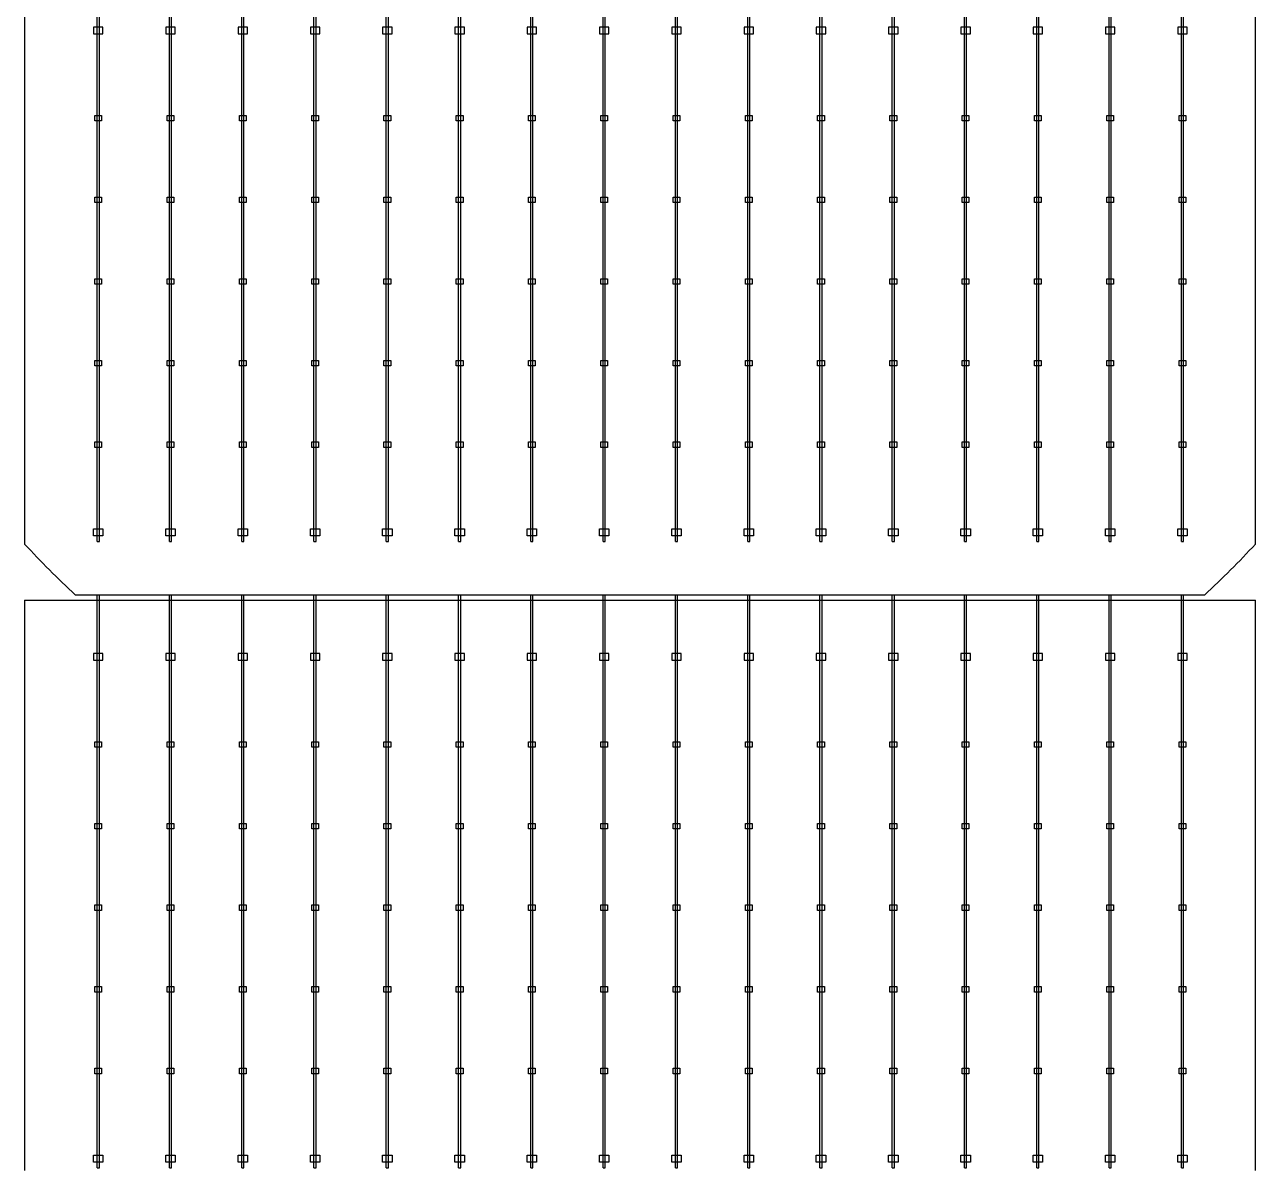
# Model space of a CAD drawing. Header units: millimetres. Extents: x 10297564 to 11610295, y -9287743 to -8409454.
# Drawn here: x 10395611 to 10398152, y -9083769 to -9081404 of the extents above; entities that cross this region are included whole.
import ezdxf

# ---------------------------------------------------------------- set-up
doc = ezdxf.new("R2010")
doc.units = ezdxf.units.MM
doc.header["$LTSCALE"] = 100

msp = doc.modelspace()

# ---------------------------------------------------------------- linework, layer by layer
for p, q in [((10395760.6, -9082470.8), (10395760.6, -9081287.9)), ((10395765.1, -9082470.8), (10395765.1, -9081287.9)), ((10395909.8, -9082470.8), (10395909.8, -9081287.9)), ((10395914.3, -9082470.8), (10395914.3, -9081287.9)), ((10396059.1, -9082470.8), (10396059.1, -9081287.9)), ((10396063.5, -9082470.8), (10396063.5, -9081287.9)), ((10396208.3, -9082470.8), (10396208.3, -9081287.9)), ((10396212.8, -9082470.8), (10396212.8, -9081287.9)), ((10396357.6, -9082470.8), (10396357.6, -9081287.9)), ((10396362, -9082470.8), (10396362, -9081287.9)), ((10396506.8, -9082470.8), (10396506.8, -9081287.9)), ((10396511.3, -9082470.8), (10396511.3, -9081287.9)), ((10396656.1, -9082470.8), (10396656.1, -9081287.9)), ((10396660.5, -9082470.8), (10396660.5, -9081287.9)), ((10396805.3, -9082470.8), (10396805.3, -9081287.9)), ((10396809.8, -9082470.8), (10396809.8, -9081287.9)), ((10396954.6, -9082470.8), (10396954.6, -9081287.9)), ((10396959, -9082470.8), (10396959, -9081287.9)), ((10397103.8, -9082470.8), (10397103.8, -9081287.9)), ((10397108.3, -9082470.8), (10397108.3, -9081287.9)), ((10397253.1, -9082470.8), (10397253.1, -9081287.9)), ((10397257.5, -9082470.8), (10397257.5, -9081287.9)), ((10397402.3, -9082470.8), (10397402.3, -9081287.9)), ((10397406.8, -9082470.8), (10397406.8, -9081287.9)), ((10397551.6, -9082470.8), (10397551.6, -9081287.9)), ((10397556, -9082470.8), (10397556, -9081287.9)), ((10397700.8, -9082470.8), (10397700.8, -9081287.9)), ((10397705.3, -9082470.8), (10397705.3, -9081287.9)), ((10397850.1, -9082470.8), (10397850.1, -9081287.9)), ((10397854.5, -9082470.8), (10397854.5, -9081287.9)), ((10397999.3, -9082470.8), (10397999.3, -9081287.9)), ((10398003.8, -9082470.8), (10398003.8, -9081287.9)), ((10395610.8, -9082591.8), (10398152.2, -9082591.8)), ((10395760.6, -9083763.4), (10395760.6, -9082580.5)), ((10395765.1, -9083763.4), (10395765.1, -9082580.5)), ((10395909.8, -9083763.4), (10395909.8, -9082580.5)), ((10395914.3, -9083763.4), (10395914.3, -9082580.5)), ((10396059.1, -9083763.4), (10396059.1, -9082580.5)), ((10396063.5, -9083763.4), (10396063.5, -9082580.5)), ((10396208.3, -9083763.4), (10396208.3, -9082580.5)), ((10396212.8, -9083763.4), (10396212.8, -9082580.5)), ((10396357.6, -9083763.4), (10396357.6, -9082580.5)), ((10396362, -9083763.4), (10396362, -9082580.5)), ((10396506.8, -9083763.4), (10396506.8, -9082580.5)), ((10396511.3, -9083763.4), (10396511.3, -9082580.5)), ((10396656.1, -9083763.4), (10396656.1, -9082580.5)), ((10396660.5, -9083763.4), (10396660.5, -9082580.5)), ((10396805.3, -9083763.4), (10396805.3, -9082580.5)), ((10396809.8, -9083763.4), (10396809.8, -9082580.5)), ((10396954.6, -9083763.4), (10396954.6, -9082580.5)), ((10396959, -9083763.4), (10396959, -9082580.5)), ((10397103.8, -9083763.4), (10397103.8, -9082580.5)), ((10397108.3, -9083763.4), (10397108.3, -9082580.5)), ((10397253.1, -9083763.4), (10397253.1, -9082580.5)), ((10397257.5, -9083763.4), (10397257.5, -9082580.5)), ((10397402.3, -9083763.4), (10397402.3, -9082580.5)), ((10397406.8, -9083763.4), (10397406.8, -9082580.5)), ((10397551.6, -9083763.4), (10397551.6, -9082580.5)), ((10397556, -9083763.4), (10397556, -9082580.5)), ((10397700.8, -9083763.4), (10397700.8, -9082580.5)), ((10397705.3, -9083763.4), (10397705.3, -9082580.5)), ((10397850.1, -9083763.4), (10397850.1, -9082580.5)), ((10397854.5, -9083763.4), (10397854.5, -9082580.5)), ((10397999.3, -9083763.4), (10397999.3, -9082580.5)), ((10398003.8, -9083763.4), (10398003.8, -9082580.5))]:
    msp.add_line(p, q)
for points in [[(10395610.8, -9081299.1), (10395610.8, -9082475.9)], [(10398152.2, -9082475.9), (10398152.2, -9081299.1)], [(10395760.6, -9082470.8), (10395765.1, -9082470.8)], [(10395909.8, -9082470.8), (10395914.3, -9082470.8)], [(10396059.1, -9082470.8), (10396063.5, -9082470.8)], [(10396208.3, -9082470.8), (10396212.8, -9082470.8)], [(10396357.6, -9082470.8), (10396362, -9082470.8)], [(10396506.8, -9082470.8), (10396511.3, -9082470.8)], [(10396656.1, -9082470.8), (10396660.5, -9082470.8)], [(10396805.3, -9082470.8), (10396809.8, -9082470.8)], [(10396954.6, -9082470.8), (10396959, -9082470.8)], [(10397103.8, -9082470.8), (10397108.3, -9082470.8)], [(10397253.1, -9082470.8), (10397257.5, -9082470.8)], [(10397402.3, -9082470.8), (10397406.8, -9082470.8)], [(10397551.6, -9082470.8), (10397556, -9082470.8)], [(10397700.8, -9082470.8), (10397705.3, -9082470.8)], [(10397850.1, -9082470.8), (10397854.5, -9082470.8)], [(10397999.3, -9082470.8), (10398003.8, -9082470.8)], [(10395610.8, -9082591.8), (10395610.8, -9083768.6)], [(10395715.5, -9082580.6), (10398047.5, -9082580.6)], [(10398152.2, -9083768.6), (10398152.2, -9082591.8)], [(10395760.6, -9083763.4), (10395765.1, -9083763.4)], [(10395909.8, -9083763.4), (10395914.3, -9083763.4)], [(10396059.1, -9083763.4), (10396063.5, -9083763.4)], [(10396208.3, -9083763.4), (10396212.8, -9083763.4)], [(10396357.6, -9083763.4), (10396362, -9083763.4)], [(10396506.8, -9083763.4), (10396511.3, -9083763.4)], [(10396656.1, -9083763.4), (10396660.5, -9083763.4)], [(10396805.3, -9083763.4), (10396809.8, -9083763.4)], [(10396954.6, -9083763.4), (10396959, -9083763.4)], [(10397103.8, -9083763.4), (10397108.3, -9083763.4)], [(10397253.1, -9083763.4), (10397257.5, -9083763.4)], [(10397402.3, -9083763.4), (10397406.8, -9083763.4)], [(10397551.6, -9083763.4), (10397556, -9083763.4)], [(10397700.8, -9083763.4), (10397705.3, -9083763.4)], [(10397850.1, -9083763.4), (10397854.5, -9083763.4)], [(10397999.3, -9083763.4), (10398003.8, -9083763.4)]]:
    msp.add_lwpolyline(points)
for points in [[(10395772.6, -9081422.8), (10395772.6, -9081408.9), (10395753.1, -9081408.9), (10395753.1, -9081422.8)], [(10395921.8, -9081422.8), (10395921.8, -9081408.9), (10395902.3, -9081408.9), (10395902.3, -9081422.8)], [(10396071.1, -9081422.8), (10396071.1, -9081408.9), (10396051.6, -9081408.9), (10396051.6, -9081422.8)], [(10396220.3, -9081422.8), (10396220.3, -9081408.9), (10396200.8, -9081408.9), (10396200.8, -9081422.8)], [(10396369.6, -9081422.8), (10396369.6, -9081408.9), (10396350, -9081408.9), (10396350, -9081422.8)], [(10396518.8, -9081422.8), (10396518.8, -9081408.9), (10396499.3, -9081408.9), (10396499.3, -9081422.8)], [(10396668.1, -9081422.8), (10396668.1, -9081408.9), (10396648.5, -9081408.9), (10396648.5, -9081422.8)], [(10396817.3, -9081422.8), (10396817.3, -9081408.9), (10396797.8, -9081408.9), (10396797.8, -9081422.8)], [(10396966.6, -9081422.8), (10396966.6, -9081408.9), (10396947, -9081408.9), (10396947, -9081422.8)], [(10397115.8, -9081422.8), (10397115.8, -9081408.9), (10397096.3, -9081408.9), (10397096.3, -9081422.8)], [(10397265.1, -9081422.8), (10397265.1, -9081408.9), (10397245.5, -9081408.9), (10397245.5, -9081422.8)], [(10397414.3, -9081422.8), (10397414.3, -9081408.9), (10397394.8, -9081408.9), (10397394.8, -9081422.8)], [(10397563.6, -9081422.8), (10397563.6, -9081408.9), (10397544, -9081408.9), (10397544, -9081422.8)], [(10397712.8, -9081422.8), (10397712.8, -9081408.9), (10397693.3, -9081408.9), (10397693.3, -9081422.8)], [(10397862.1, -9081422.8), (10397862.1, -9081408.9), (10397842.5, -9081408.9), (10397842.5, -9081422.8)], [(10398011.3, -9081422.8), (10398011.3, -9081408.9), (10397991.8, -9081408.9), (10397991.8, -9081422.8)], [(10395755.8, -9081591.2), (10395769.8, -9081591.2), (10395769.8, -9081602.3), (10395755.8, -9081602.3)], [(10395905.1, -9081591.2), (10395919, -9081591.2), (10395919, -9081602.3), (10395905.1, -9081602.3)], [(10396054.3, -9081591.2), (10396068.3, -9081591.2), (10396068.3, -9081602.3), (10396054.3, -9081602.3)], [(10396203.6, -9081591.2), (10396217.5, -9081591.2), (10396217.5, -9081602.3), (10396203.6, -9081602.3)], [(10396352.8, -9081591.2), (10396366.8, -9081591.2), (10396366.8, -9081602.3), (10396352.8, -9081602.3)], [(10396502.1, -9081591.2), (10396516, -9081591.2), (10396516, -9081602.3), (10396502.1, -9081602.3)], [(10396651.3, -9081591.2), (10396665.3, -9081591.2), (10396665.3, -9081602.3), (10396651.3, -9081602.3)], [(10396800.6, -9081591.2), (10396814.5, -9081591.2), (10396814.5, -9081602.3), (10396800.6, -9081602.3)], [(10396949.8, -9081591.2), (10396963.8, -9081591.2), (10396963.8, -9081602.3), (10396949.8, -9081602.3)], [(10397099.1, -9081591.2), (10397113, -9081591.2), (10397113, -9081602.3), (10397099.1, -9081602.3)], [(10397248.3, -9081591.2), (10397262.3, -9081591.2), (10397262.3, -9081602.3), (10397248.3, -9081602.3)], [(10397397.6, -9081591.2), (10397411.5, -9081591.2), (10397411.5, -9081602.3), (10397397.6, -9081602.3)], [(10397546.8, -9081591.2), (10397560.8, -9081591.2), (10397560.8, -9081602.3), (10397546.8, -9081602.3)], [(10397696.1, -9081591.2), (10397710, -9081591.2), (10397710, -9081602.3), (10397696.1, -9081602.3)], [(10397845.3, -9081591.2), (10397859.3, -9081591.2), (10397859.3, -9081602.3), (10397845.3, -9081602.3)], [(10397994.6, -9081591.2), (10398008.5, -9081591.2), (10398008.5, -9081602.3), (10397994.6, -9081602.3)], [(10395755.8, -9081759.7), (10395769.8, -9081759.7), (10395769.8, -9081770.8), (10395755.8, -9081770.8)], [(10395905.1, -9081759.7), (10395919, -9081759.7), (10395919, -9081770.8), (10395905.1, -9081770.8)], [(10396054.3, -9081759.7), (10396068.3, -9081759.7), (10396068.3, -9081770.8), (10396054.3, -9081770.8)], [(10396203.6, -9081759.7), (10396217.5, -9081759.7), (10396217.5, -9081770.8), (10396203.6, -9081770.8)], [(10396352.8, -9081759.7), (10396366.8, -9081759.7), (10396366.8, -9081770.8), (10396352.8, -9081770.8)], [(10396502.1, -9081759.7), (10396516, -9081759.7), (10396516, -9081770.8), (10396502.1, -9081770.8)], [(10396651.3, -9081759.7), (10396665.3, -9081759.7), (10396665.3, -9081770.8), (10396651.3, -9081770.8)], [(10396800.6, -9081759.7), (10396814.5, -9081759.7), (10396814.5, -9081770.8), (10396800.6, -9081770.8)], [(10396949.8, -9081759.7), (10396963.8, -9081759.7), (10396963.8, -9081770.8), (10396949.8, -9081770.8)], [(10397099.1, -9081759.7), (10397113, -9081759.7), (10397113, -9081770.8), (10397099.1, -9081770.8)], [(10397248.3, -9081759.7), (10397262.3, -9081759.7), (10397262.3, -9081770.8), (10397248.3, -9081770.8)], [(10397397.6, -9081759.7), (10397411.5, -9081759.7), (10397411.5, -9081770.8), (10397397.6, -9081770.8)], [(10397546.8, -9081759.7), (10397560.8, -9081759.7), (10397560.8, -9081770.8), (10397546.8, -9081770.8)], [(10397696.1, -9081759.7), (10397710, -9081759.7), (10397710, -9081770.8), (10397696.1, -9081770.8)], [(10397845.3, -9081759.7), (10397859.3, -9081759.7), (10397859.3, -9081770.8), (10397845.3, -9081770.8)], [(10397994.6, -9081759.7), (10398008.5, -9081759.7), (10398008.5, -9081770.8), (10397994.6, -9081770.8)], [(10395755.8, -9081928.2), (10395769.8, -9081928.2), (10395769.8, -9081939.3), (10395755.8, -9081939.3)], [(10395905.1, -9081928.2), (10395919, -9081928.2), (10395919, -9081939.3), (10395905.1, -9081939.3)], [(10396054.3, -9081928.2), (10396068.3, -9081928.2), (10396068.3, -9081939.3), (10396054.3, -9081939.3)], [(10396203.6, -9081928.2), (10396217.5, -9081928.2), (10396217.5, -9081939.3), (10396203.6, -9081939.3)], [(10396352.8, -9081928.2), (10396366.8, -9081928.2), (10396366.8, -9081939.3), (10396352.8, -9081939.3)], [(10396502.1, -9081928.2), (10396516, -9081928.2), (10396516, -9081939.3), (10396502.1, -9081939.3)], [(10396651.3, -9081928.2), (10396665.3, -9081928.2), (10396665.3, -9081939.3), (10396651.3, -9081939.3)], [(10396800.6, -9081928.2), (10396814.5, -9081928.2), (10396814.5, -9081939.3), (10396800.6, -9081939.3)], [(10396949.8, -9081928.2), (10396963.8, -9081928.2), (10396963.8, -9081939.3), (10396949.8, -9081939.3)], [(10397099.1, -9081928.2), (10397113, -9081928.2), (10397113, -9081939.3), (10397099.1, -9081939.3)], [(10397248.3, -9081928.2), (10397262.3, -9081928.2), (10397262.3, -9081939.3), (10397248.3, -9081939.3)], [(10397397.6, -9081928.2), (10397411.5, -9081928.2), (10397411.5, -9081939.3), (10397397.6, -9081939.3)], [(10397546.8, -9081928.2), (10397560.8, -9081928.2), (10397560.8, -9081939.3), (10397546.8, -9081939.3)], [(10397696.1, -9081928.2), (10397710, -9081928.2), (10397710, -9081939.3), (10397696.1, -9081939.3)], [(10397845.3, -9081928.2), (10397859.3, -9081928.2), (10397859.3, -9081939.3), (10397845.3, -9081939.3)], [(10397994.6, -9081928.2), (10398008.5, -9081928.2), (10398008.5, -9081939.3), (10397994.6, -9081939.3)], [(10395755.8, -9082096.7), (10395769.8, -9082096.7), (10395769.8, -9082107.8), (10395755.8, -9082107.8)], [(10395905.1, -9082096.7), (10395919, -9082096.7), (10395919, -9082107.8), (10395905.1, -9082107.8)], [(10396054.3, -9082096.7), (10396068.3, -9082096.7), (10396068.3, -9082107.8), (10396054.3, -9082107.8)], [(10396203.6, -9082096.7), (10396217.5, -9082096.7), (10396217.5, -9082107.8), (10396203.6, -9082107.8)], [(10396352.8, -9082096.7), (10396366.8, -9082096.7), (10396366.8, -9082107.8), (10396352.8, -9082107.8)], [(10396502.1, -9082096.7), (10396516, -9082096.7), (10396516, -9082107.8), (10396502.1, -9082107.8)], [(10396651.3, -9082096.7), (10396665.3, -9082096.7), (10396665.3, -9082107.8), (10396651.3, -9082107.8)], [(10396800.6, -9082096.7), (10396814.5, -9082096.7), (10396814.5, -9082107.8), (10396800.6, -9082107.8)], [(10396949.8, -9082096.7), (10396963.8, -9082096.7), (10396963.8, -9082107.8), (10396949.8, -9082107.8)], [(10397099.1, -9082096.7), (10397113, -9082096.7), (10397113, -9082107.8), (10397099.1, -9082107.8)], [(10397248.3, -9082096.7), (10397262.3, -9082096.7), (10397262.3, -9082107.8), (10397248.3, -9082107.8)], [(10397397.6, -9082096.7), (10397411.5, -9082096.7), (10397411.5, -9082107.8), (10397397.6, -9082107.8)], [(10397546.8, -9082096.7), (10397560.8, -9082096.7), (10397560.8, -9082107.8), (10397546.8, -9082107.8)], [(10397696.1, -9082096.7), (10397710, -9082096.7), (10397710, -9082107.8), (10397696.1, -9082107.8)], [(10397845.3, -9082096.7), (10397859.3, -9082096.7), (10397859.3, -9082107.8), (10397845.3, -9082107.8)], [(10397994.6, -9082096.7), (10398008.5, -9082096.7), (10398008.5, -9082107.8), (10397994.6, -9082107.8)], [(10395755.8, -9082265.2), (10395769.8, -9082265.2), (10395769.8, -9082276.3), (10395755.8, -9082276.3)], [(10395905.1, -9082265.2), (10395919, -9082265.2), (10395919, -9082276.3), (10395905.1, -9082276.3)], [(10396054.3, -9082265.2), (10396068.3, -9082265.2), (10396068.3, -9082276.3), (10396054.3, -9082276.3)], [(10396203.6, -9082265.2), (10396217.5, -9082265.2), (10396217.5, -9082276.3), (10396203.6, -9082276.3)], [(10396352.8, -9082265.2), (10396366.8, -9082265.2), (10396366.8, -9082276.3), (10396352.8, -9082276.3)], [(10396502.1, -9082265.2), (10396516, -9082265.2), (10396516, -9082276.3), (10396502.1, -9082276.3)], [(10396651.3, -9082265.2), (10396665.3, -9082265.2), (10396665.3, -9082276.3), (10396651.3, -9082276.3)], [(10396800.6, -9082265.2), (10396814.5, -9082265.2), (10396814.5, -9082276.3), (10396800.6, -9082276.3)], [(10396949.8, -9082265.2), (10396963.8, -9082265.2), (10396963.8, -9082276.3), (10396949.8, -9082276.3)], [(10397099.1, -9082265.2), (10397113, -9082265.2), (10397113, -9082276.3), (10397099.1, -9082276.3)], [(10397248.3, -9082265.2), (10397262.3, -9082265.2), (10397262.3, -9082276.3), (10397248.3, -9082276.3)], [(10397397.6, -9082265.2), (10397411.5, -9082265.2), (10397411.5, -9082276.3), (10397397.6, -9082276.3)], [(10397546.8, -9082265.2), (10397560.8, -9082265.2), (10397560.8, -9082276.3), (10397546.8, -9082276.3)], [(10397696.1, -9082265.2), (10397710, -9082265.2), (10397710, -9082276.3), (10397696.1, -9082276.3)], [(10397845.3, -9082265.2), (10397859.3, -9082265.2), (10397859.3, -9082276.3), (10397845.3, -9082276.3)], [(10397994.6, -9082265.2), (10398008.5, -9082265.2), (10398008.5, -9082276.3), (10397994.6, -9082276.3)], [(10395772.6, -9082444.7), (10395772.6, -9082458.6), (10395753.1, -9082458.6), (10395753.1, -9082444.7)], [(10395921.8, -9082444.7), (10395921.8, -9082458.6), (10395902.3, -9082458.6), (10395902.3, -9082444.7)], [(10396071.1, -9082444.7), (10396071.1, -9082458.6), (10396051.6, -9082458.6), (10396051.6, -9082444.7)], [(10396220.3, -9082444.7), (10396220.3, -9082458.6), (10396200.8, -9082458.6), (10396200.8, -9082444.7)], [(10396369.6, -9082444.7), (10396369.6, -9082458.6), (10396350, -9082458.6), (10396350, -9082444.7)], [(10396518.8, -9082444.7), (10396518.8, -9082458.6), (10396499.3, -9082458.6), (10396499.3, -9082444.7)], [(10396668.1, -9082444.7), (10396668.1, -9082458.6), (10396648.5, -9082458.6), (10396648.5, -9082444.7)], [(10396817.3, -9082444.7), (10396817.3, -9082458.6), (10396797.8, -9082458.6), (10396797.8, -9082444.7)], [(10396966.6, -9082444.7), (10396966.6, -9082458.6), (10396947, -9082458.6), (10396947, -9082444.7)], [(10397115.8, -9082444.7), (10397115.8, -9082458.6), (10397096.3, -9082458.6), (10397096.3, -9082444.7)], [(10397265.1, -9082444.7), (10397265.1, -9082458.6), (10397245.5, -9082458.6), (10397245.5, -9082444.7)], [(10397414.3, -9082444.7), (10397414.3, -9082458.6), (10397394.8, -9082458.6), (10397394.8, -9082444.7)], [(10397563.6, -9082444.7), (10397563.6, -9082458.6), (10397544, -9082458.6), (10397544, -9082444.7)], [(10397712.8, -9082444.7), (10397712.8, -9082458.6), (10397693.3, -9082458.6), (10397693.3, -9082444.7)], [(10397862.1, -9082444.7), (10397862.1, -9082458.6), (10397842.5, -9082458.6), (10397842.5, -9082444.7)], [(10398011.3, -9082444.7), (10398011.3, -9082458.6), (10397991.8, -9082458.6), (10397991.8, -9082444.7)], [(10395772.6, -9082715.5), (10395772.6, -9082701.5), (10395753.1, -9082701.5), (10395753.1, -9082715.5)], [(10395921.8, -9082715.5), (10395921.8, -9082701.5), (10395902.3, -9082701.5), (10395902.3, -9082715.5)], [(10396071.1, -9082715.5), (10396071.1, -9082701.5), (10396051.6, -9082701.5), (10396051.6, -9082715.5)], [(10396220.3, -9082715.5), (10396220.3, -9082701.5), (10396200.8, -9082701.5), (10396200.8, -9082715.5)], [(10396369.6, -9082715.5), (10396369.6, -9082701.5), (10396350, -9082701.5), (10396350, -9082715.5)], [(10396518.8, -9082715.5), (10396518.8, -9082701.5), (10396499.3, -9082701.5), (10396499.3, -9082715.5)], [(10396668.1, -9082715.5), (10396668.1, -9082701.5), (10396648.5, -9082701.5), (10396648.5, -9082715.5)], [(10396817.3, -9082715.5), (10396817.3, -9082701.5), (10396797.8, -9082701.5), (10396797.8, -9082715.5)], [(10396966.6, -9082715.5), (10396966.6, -9082701.5), (10396947, -9082701.5), (10396947, -9082715.5)], [(10397115.8, -9082715.5), (10397115.8, -9082701.5), (10397096.3, -9082701.5), (10397096.3, -9082715.5)], [(10397265.1, -9082715.5), (10397265.1, -9082701.5), (10397245.5, -9082701.5), (10397245.5, -9082715.5)], [(10397414.3, -9082715.5), (10397414.3, -9082701.5), (10397394.8, -9082701.5), (10397394.8, -9082715.5)], [(10397563.6, -9082715.5), (10397563.6, -9082701.5), (10397544, -9082701.5), (10397544, -9082715.5)], [(10397712.8, -9082715.5), (10397712.8, -9082701.5), (10397693.3, -9082701.5), (10397693.3, -9082715.5)], [(10397862.1, -9082715.5), (10397862.1, -9082701.5), (10397842.5, -9082701.5), (10397842.5, -9082715.5)], [(10398011.3, -9082715.5), (10398011.3, -9082701.5), (10397991.8, -9082701.5), (10397991.8, -9082715.5)], [(10395755.8, -9082883.8), (10395769.8, -9082883.8), (10395769.8, -9082895), (10395755.8, -9082895)], [(10395905.1, -9082883.8), (10395919, -9082883.8), (10395919, -9082895), (10395905.1, -9082895)], [(10396054.3, -9082883.8), (10396068.3, -9082883.8), (10396068.3, -9082895), (10396054.3, -9082895)], [(10396203.6, -9082883.8), (10396217.5, -9082883.8), (10396217.5, -9082895), (10396203.6, -9082895)], [(10396352.8, -9082883.8), (10396366.8, -9082883.8), (10396366.8, -9082895), (10396352.8, -9082895)], [(10396502.1, -9082883.8), (10396516, -9082883.8), (10396516, -9082895), (10396502.1, -9082895)], [(10396651.3, -9082883.8), (10396665.3, -9082883.8), (10396665.3, -9082895), (10396651.3, -9082895)], [(10396800.6, -9082883.8), (10396814.5, -9082883.8), (10396814.5, -9082895), (10396800.6, -9082895)], [(10396949.8, -9082883.8), (10396963.8, -9082883.8), (10396963.8, -9082895), (10396949.8, -9082895)], [(10397099.1, -9082883.8), (10397113, -9082883.8), (10397113, -9082895), (10397099.1, -9082895)], [(10397248.3, -9082883.8), (10397262.3, -9082883.8), (10397262.3, -9082895), (10397248.3, -9082895)], [(10397397.6, -9082883.8), (10397411.5, -9082883.8), (10397411.5, -9082895), (10397397.6, -9082895)], [(10397546.8, -9082883.8), (10397560.8, -9082883.8), (10397560.8, -9082895), (10397546.8, -9082895)], [(10397696.1, -9082883.8), (10397710, -9082883.8), (10397710, -9082895), (10397696.1, -9082895)], [(10397845.3, -9082883.8), (10397859.3, -9082883.8), (10397859.3, -9082895), (10397845.3, -9082895)], [(10397994.6, -9082883.8), (10398008.5, -9082883.8), (10398008.5, -9082895), (10397994.6, -9082895)], [(10395755.8, -9083052.3), (10395769.8, -9083052.3), (10395769.8, -9083063.5), (10395755.8, -9083063.5)], [(10395905.1, -9083052.3), (10395919, -9083052.3), (10395919, -9083063.5), (10395905.1, -9083063.5)], [(10396054.3, -9083052.3), (10396068.3, -9083052.3), (10396068.3, -9083063.5), (10396054.3, -9083063.5)], [(10396203.6, -9083052.3), (10396217.5, -9083052.3), (10396217.5, -9083063.5), (10396203.6, -9083063.5)], [(10396352.8, -9083052.3), (10396366.8, -9083052.3), (10396366.8, -9083063.5), (10396352.8, -9083063.5)], [(10396502.1, -9083052.3), (10396516, -9083052.3), (10396516, -9083063.5), (10396502.1, -9083063.5)], [(10396651.3, -9083052.3), (10396665.3, -9083052.3), (10396665.3, -9083063.5), (10396651.3, -9083063.5)], [(10396800.6, -9083052.3), (10396814.5, -9083052.3), (10396814.5, -9083063.5), (10396800.6, -9083063.5)], [(10396949.8, -9083052.3), (10396963.8, -9083052.3), (10396963.8, -9083063.5), (10396949.8, -9083063.5)], [(10397099.1, -9083052.3), (10397113, -9083052.3), (10397113, -9083063.5), (10397099.1, -9083063.5)], [(10397248.3, -9083052.3), (10397262.3, -9083052.3), (10397262.3, -9083063.5), (10397248.3, -9083063.5)], [(10397397.6, -9083052.3), (10397411.5, -9083052.3), (10397411.5, -9083063.5), (10397397.6, -9083063.5)], [(10397546.8, -9083052.3), (10397560.8, -9083052.3), (10397560.8, -9083063.5), (10397546.8, -9083063.5)], [(10397696.1, -9083052.3), (10397710, -9083052.3), (10397710, -9083063.5), (10397696.1, -9083063.5)], [(10397845.3, -9083052.3), (10397859.3, -9083052.3), (10397859.3, -9083063.5), (10397845.3, -9083063.5)], [(10397994.6, -9083052.3), (10398008.5, -9083052.3), (10398008.5, -9083063.5), (10397994.6, -9083063.5)], [(10395755.8, -9083220.8), (10395769.8, -9083220.8), (10395769.8, -9083232), (10395755.8, -9083232)], [(10395905.1, -9083220.8), (10395919, -9083220.8), (10395919, -9083232), (10395905.1, -9083232)], [(10396054.3, -9083220.8), (10396068.3, -9083220.8), (10396068.3, -9083232), (10396054.3, -9083232)], [(10396203.6, -9083220.8), (10396217.5, -9083220.8), (10396217.5, -9083232), (10396203.6, -9083232)], [(10396352.8, -9083220.8), (10396366.8, -9083220.8), (10396366.8, -9083232), (10396352.8, -9083232)], [(10396502.1, -9083220.8), (10396516, -9083220.8), (10396516, -9083232), (10396502.1, -9083232)], [(10396651.3, -9083220.8), (10396665.3, -9083220.8), (10396665.3, -9083232), (10396651.3, -9083232)], [(10396800.6, -9083220.8), (10396814.5, -9083220.8), (10396814.5, -9083232), (10396800.6, -9083232)], [(10396949.8, -9083220.8), (10396963.8, -9083220.8), (10396963.8, -9083232), (10396949.8, -9083232)], [(10397099.1, -9083220.8), (10397113, -9083220.8), (10397113, -9083232), (10397099.1, -9083232)], [(10397248.3, -9083220.8), (10397262.3, -9083220.8), (10397262.3, -9083232), (10397248.3, -9083232)], [(10397397.6, -9083220.8), (10397411.5, -9083220.8), (10397411.5, -9083232), (10397397.6, -9083232)], [(10397546.8, -9083220.8), (10397560.8, -9083220.8), (10397560.8, -9083232), (10397546.8, -9083232)], [(10397696.1, -9083220.8), (10397710, -9083220.8), (10397710, -9083232), (10397696.1, -9083232)], [(10397845.3, -9083220.8), (10397859.3, -9083220.8), (10397859.3, -9083232), (10397845.3, -9083232)], [(10397994.6, -9083220.8), (10398008.5, -9083220.8), (10398008.5, -9083232), (10397994.6, -9083232)], [(10395755.8, -9083389.3), (10395769.8, -9083389.3), (10395769.8, -9083400.5), (10395755.8, -9083400.5)], [(10395905.1, -9083389.3), (10395919, -9083389.3), (10395919, -9083400.5), (10395905.1, -9083400.5)], [(10396054.3, -9083389.3), (10396068.3, -9083389.3), (10396068.3, -9083400.5), (10396054.3, -9083400.5)], [(10396203.6, -9083389.3), (10396217.5, -9083389.3), (10396217.5, -9083400.5), (10396203.6, -9083400.5)], [(10396352.8, -9083389.3), (10396366.8, -9083389.3), (10396366.8, -9083400.5), (10396352.8, -9083400.5)], [(10396502.1, -9083389.3), (10396516, -9083389.3), (10396516, -9083400.5), (10396502.1, -9083400.5)], [(10396651.3, -9083389.3), (10396665.3, -9083389.3), (10396665.3, -9083400.5), (10396651.3, -9083400.5)], [(10396800.6, -9083389.3), (10396814.5, -9083389.3), (10396814.5, -9083400.5), (10396800.6, -9083400.5)], [(10396949.8, -9083389.3), (10396963.8, -9083389.3), (10396963.8, -9083400.5), (10396949.8, -9083400.5)], [(10397099.1, -9083389.3), (10397113, -9083389.3), (10397113, -9083400.5), (10397099.1, -9083400.5)], [(10397248.3, -9083389.3), (10397262.3, -9083389.3), (10397262.3, -9083400.5), (10397248.3, -9083400.5)], [(10397397.6, -9083389.3), (10397411.5, -9083389.3), (10397411.5, -9083400.5), (10397397.6, -9083400.5)], [(10397546.8, -9083389.3), (10397560.8, -9083389.3), (10397560.8, -9083400.5), (10397546.8, -9083400.5)], [(10397696.1, -9083389.3), (10397710, -9083389.3), (10397710, -9083400.5), (10397696.1, -9083400.5)], [(10397845.3, -9083389.3), (10397859.3, -9083389.3), (10397859.3, -9083400.5), (10397845.3, -9083400.5)], [(10397994.6, -9083389.3), (10398008.5, -9083389.3), (10398008.5, -9083400.5), (10397994.6, -9083400.5)], [(10395755.8, -9083557.8), (10395769.8, -9083557.8), (10395769.8, -9083569), (10395755.8, -9083569)], [(10395905.1, -9083557.8), (10395919, -9083557.8), (10395919, -9083569), (10395905.1, -9083569)], [(10396054.3, -9083557.8), (10396068.3, -9083557.8), (10396068.3, -9083569), (10396054.3, -9083569)], [(10396203.6, -9083557.8), (10396217.5, -9083557.8), (10396217.5, -9083569), (10396203.6, -9083569)], [(10396352.8, -9083557.8), (10396366.8, -9083557.8), (10396366.8, -9083569), (10396352.8, -9083569)], [(10396502.1, -9083557.8), (10396516, -9083557.8), (10396516, -9083569), (10396502.1, -9083569)], [(10396651.3, -9083557.8), (10396665.3, -9083557.8), (10396665.3, -9083569), (10396651.3, -9083569)], [(10396800.6, -9083557.8), (10396814.5, -9083557.8), (10396814.5, -9083569), (10396800.6, -9083569)], [(10396949.8, -9083557.8), (10396963.8, -9083557.8), (10396963.8, -9083569), (10396949.8, -9083569)], [(10397099.1, -9083557.8), (10397113, -9083557.8), (10397113, -9083569), (10397099.1, -9083569)], [(10397248.3, -9083557.8), (10397262.3, -9083557.8), (10397262.3, -9083569), (10397248.3, -9083569)], [(10397397.6, -9083557.8), (10397411.5, -9083557.8), (10397411.5, -9083569), (10397397.6, -9083569)], [(10397546.8, -9083557.8), (10397560.8, -9083557.8), (10397560.8, -9083569), (10397546.8, -9083569)], [(10397696.1, -9083557.8), (10397710, -9083557.8), (10397710, -9083569), (10397696.1, -9083569)], [(10397845.3, -9083557.8), (10397859.3, -9083557.8), (10397859.3, -9083569), (10397845.3, -9083569)], [(10397994.6, -9083557.8), (10398008.5, -9083557.8), (10398008.5, -9083569), (10397994.6, -9083569)], [(10395772.6, -9083737.3), (10395772.6, -9083751.3), (10395753.1, -9083751.3), (10395753.1, -9083737.3)], [(10395921.8, -9083737.3), (10395921.8, -9083751.3), (10395902.3, -9083751.3), (10395902.3, -9083737.3)], [(10396071.1, -9083737.3), (10396071.1, -9083751.3), (10396051.6, -9083751.3), (10396051.6, -9083737.3)], [(10396220.3, -9083737.3), (10396220.3, -9083751.3), (10396200.8, -9083751.3), (10396200.8, -9083737.3)], [(10396369.6, -9083737.3), (10396369.6, -9083751.3), (10396350, -9083751.3), (10396350, -9083737.3)], [(10396518.8, -9083737.3), (10396518.8, -9083751.3), (10396499.3, -9083751.3), (10396499.3, -9083737.3)], [(10396668.1, -9083737.3), (10396668.1, -9083751.3), (10396648.5, -9083751.3), (10396648.5, -9083737.3)], [(10396817.3, -9083737.3), (10396817.3, -9083751.3), (10396797.8, -9083751.3), (10396797.8, -9083737.3)], [(10396966.6, -9083737.3), (10396966.6, -9083751.3), (10396947, -9083751.3), (10396947, -9083737.3)], [(10397115.8, -9083737.3), (10397115.8, -9083751.3), (10397096.3, -9083751.3), (10397096.3, -9083737.3)], [(10397265.1, -9083737.3), (10397265.1, -9083751.3), (10397245.5, -9083751.3), (10397245.5, -9083737.3)], [(10397414.3, -9083737.3), (10397414.3, -9083751.3), (10397394.8, -9083751.3), (10397394.8, -9083737.3)], [(10397563.6, -9083737.3), (10397563.6, -9083751.3), (10397544, -9083751.3), (10397544, -9083737.3)], [(10397712.8, -9083737.3), (10397712.8, -9083751.3), (10397693.3, -9083751.3), (10397693.3, -9083737.3)], [(10397862.1, -9083737.3), (10397862.1, -9083751.3), (10397842.5, -9083751.3), (10397842.5, -9083737.3)], [(10398011.3, -9083737.3), (10398011.3, -9083751.3), (10397991.8, -9083751.3), (10397991.8, -9083737.3)]]:
    msp.add_lwpolyline(points, close=True)
for centre, start, end in [((10396880.1, -9081311.3), 222.5369, 227.4631), ((10396882.9, -9081311.3), 312.5369, 317.4631)]:
    msp.add_arc(centre, 1722.6, start, end)

doc.saveas('drawing.dxf')
